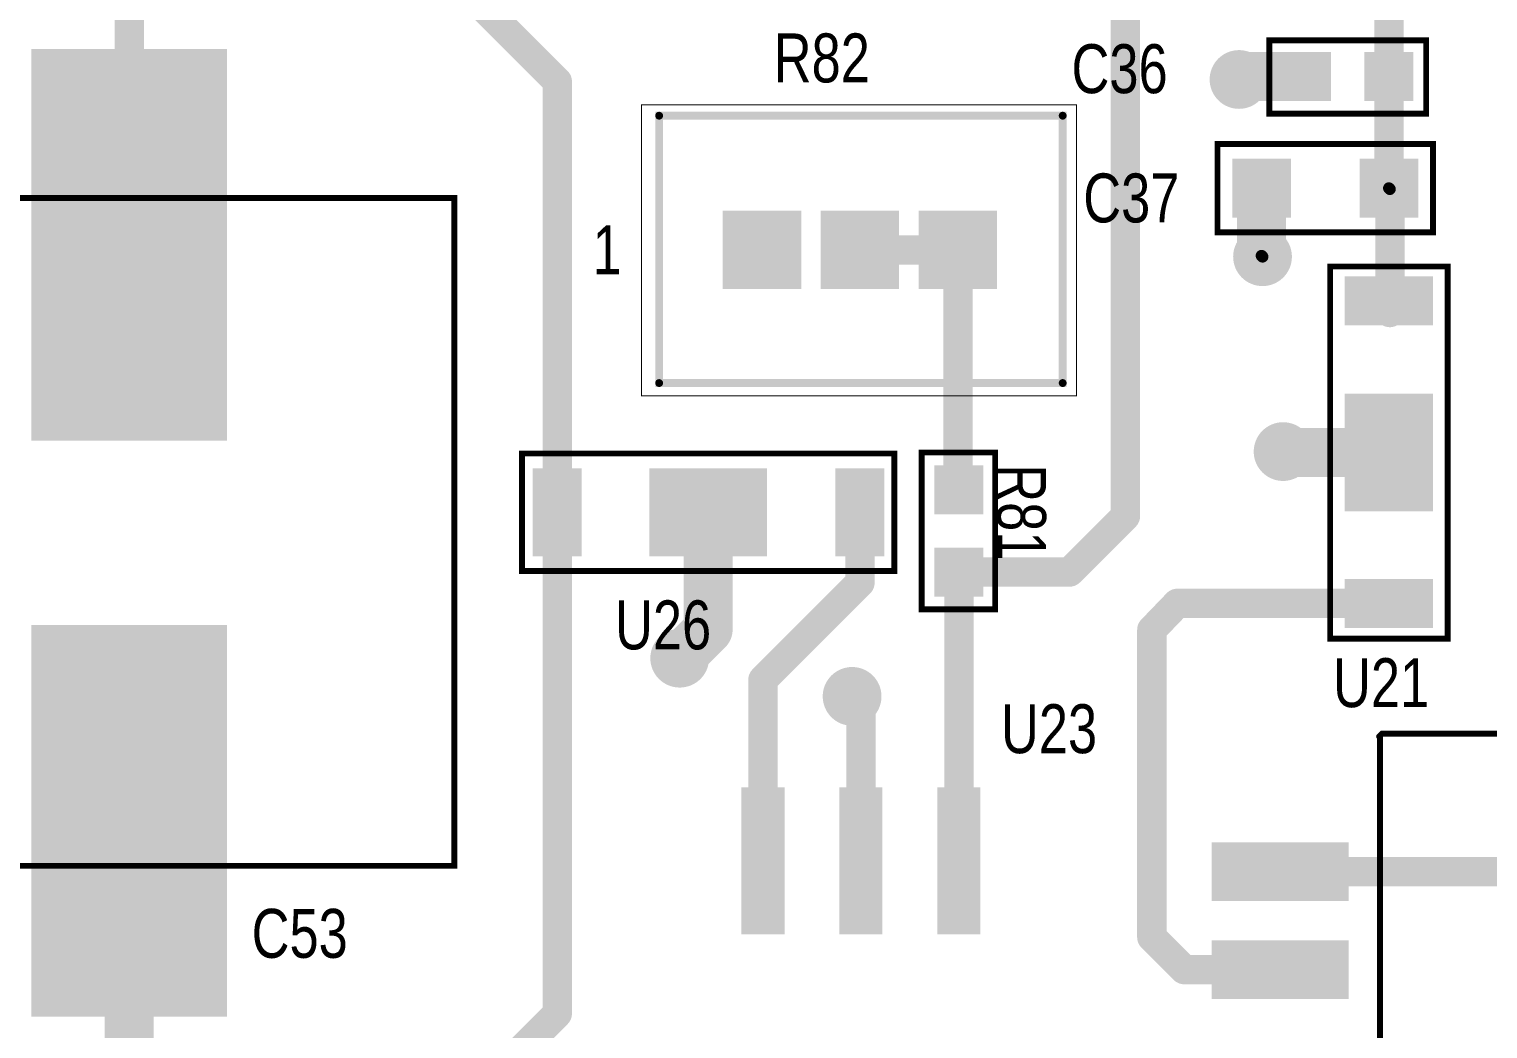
# Model space of a CAD drawing. Extents: x 0 to 8.76, y 0.02 to 4.83.
# Drawn here: x 1.787 to 3.276, y 1.19 to 2.21 of the extents above; entities that cross this region are included whole.
import ezdxf

# ---------------------------------------------------------------- set-up
doc = ezdxf.new("R2010")
doc.units = 0

msp = doc.modelspace()

# ---------------------------------------------------------------- linework, layer by layer
at = {"const_width": 0.001}
msp.add_lwpolyline([(2.412, 1.836), (2.856, 1.836), (2.856, 2.133), (2.412, 2.133), (2.412, 1.836)], close=True, dxfattribs=at)
at = {"const_width": 0.0005}
for points in [[(2.4118, 2.133, 1), (2.4122, 2.133, 1)], [(2.8558, 2.133, 1), (2.8562, 2.133, 1)], [(2.4118, 1.836, 1), (2.4122, 1.836, 1)], [(2.4118, 1.836, 1), (2.4122, 1.836, 1)], [(2.8558, 1.836, 1), (2.8562, 1.836, 1)]]:
    msp.add_lwpolyline(points, format="xyb", close=True, dxfattribs=at)
at = {"layer": 'DRL', "const_width": 0.02}
for points in [[(3.012, 2.159, 1), (3.032, 2.159, 1)], [(3.012, 2.159, 1), (3.032, 2.159, 1)], [(2.525, 1.985, 1), (2.545, 1.985, 1)], [(2.625, 1.985, 1), (2.645, 1.985, 1)], [(2.725, 1.985, 1), (2.745, 1.985, 1)], [(3.036, 1.978, 1), (3.056, 1.978, 1)], [(3.036, 1.978, 1), (3.056, 1.978, 1)], [(3.057, 1.779, 1), (3.077, 1.779, 1)], [(3.057, 1.779, 1), (3.077, 1.779, 1)], [(2.441, 1.568, 1), (2.461, 1.568, 1)], [(2.441, 1.568, 1), (2.461, 1.568, 1)], [(2.617, 1.529, 1), (2.637, 1.529, 1)]]:
    msp.add_lwpolyline(points, format="xyb", close=True, dxfattribs=at)
at = {"layer": 'FAB', "const_width": 0.02}
for points in [[(3.012, 2.159, 1), (3.032, 2.159, 1)], [(3.012, 2.159, 1), (3.032, 2.159, 1)], [(3.036, 1.978, 1), (3.056, 1.978, 1)], [(3.036, 1.978, 1), (3.056, 1.978, 1)], [(3.057, 1.779, 1), (3.077, 1.779, 1)], [(3.057, 1.779, 1), (3.077, 1.779, 1)], [(2.441, 1.568, 1), (2.461, 1.568, 1)], [(2.441, 1.568, 1), (2.461, 1.568, 1)], [(2.617, 1.529, 1), (2.637, 1.529, 1)]]:
    msp.add_lwpolyline(points, format="xyb", close=True, dxfattribs=at)
at = {"layer": 'GND', "const_width": 0.025}
for points in [[(3.01, 2.159, 1), (3.034, 2.159, 1)], [(3.01, 2.159, 1), (3.034, 2.159, 1)], [(3.034, 1.978, 1), (3.058, 1.978, 1)], [(3.034, 1.978, 1), (3.058, 1.978, 1)], [(3.055, 1.779, 1), (3.079, 1.779, 1)], [(3.055, 1.779, 1), (3.079, 1.779, 1)], [(2.439, 1.568, 1), (2.463, 1.568, 1)], [(2.439, 1.568, 1), (2.463, 1.568, 1)], [(2.615, 1.529, 1), (2.639, 1.529, 1)]]:
    msp.add_lwpolyline(points, format="xyb", close=True, dxfattribs=at)
at = {"layer": 'GND'}
for points in [[(2.505, 1.955), (2.565, 1.955), (2.505, 2.015), (2.565, 2.015)], [(2.605, 1.955), (2.665, 1.955), (2.605, 2.015), (2.665, 2.015)], [(2.705, 1.955), (2.765, 1.955), (2.705, 2.015), (2.765, 2.015)]]:
    msp.add_solid(points, dxfattribs=at)
at = {"layer": 'I10', "const_width": 0.025}
for points in [[(3.01, 2.159, 1), (3.034, 2.159, 1)], [(3.01, 2.159, 1), (3.034, 2.159, 1)], [(3.034, 1.978, 1), (3.058, 1.978, 1)], [(3.034, 1.978, 1), (3.058, 1.978, 1)], [(3.055, 1.779, 1), (3.079, 1.779, 1)], [(3.055, 1.779, 1), (3.079, 1.779, 1)], [(2.439, 1.568, 1), (2.463, 1.568, 1)], [(2.439, 1.568, 1), (2.463, 1.568, 1)], [(2.615, 1.529, 1), (2.639, 1.529, 1)]]:
    msp.add_lwpolyline(points, format="xyb", close=True, dxfattribs=at)
at = {"layer": 'I10'}
for points in [[(2.505, 1.955), (2.565, 1.955), (2.505, 2.015), (2.565, 2.015)], [(2.605, 1.955), (2.665, 1.955), (2.605, 2.015), (2.665, 2.015)], [(2.705, 1.955), (2.765, 1.955), (2.705, 2.015), (2.765, 2.015)]]:
    msp.add_solid(points, dxfattribs=at)
at = {"layer": 'I11', "const_width": 0.025}
for points in [[(3.01, 2.159, 1), (3.034, 2.159, 1)], [(3.01, 2.159, 1), (3.034, 2.159, 1)], [(3.034, 1.978, 1), (3.058, 1.978, 1)], [(3.034, 1.978, 1), (3.058, 1.978, 1)], [(3.055, 1.779, 1), (3.079, 1.779, 1)], [(3.055, 1.779, 1), (3.079, 1.779, 1)], [(2.439, 1.568, 1), (2.463, 1.568, 1)], [(2.439, 1.568, 1), (2.463, 1.568, 1)], [(2.615, 1.529, 1), (2.639, 1.529, 1)]]:
    msp.add_lwpolyline(points, format="xyb", close=True, dxfattribs=at)
at = {"layer": 'I11'}
for points in [[(2.505, 1.955), (2.565, 1.955), (2.505, 2.015), (2.565, 2.015)], [(2.605, 1.955), (2.665, 1.955), (2.605, 2.015), (2.665, 2.015)], [(2.705, 1.955), (2.765, 1.955), (2.705, 2.015), (2.765, 2.015)]]:
    msp.add_solid(points, dxfattribs=at)
at = {"layer": 'I12', "const_width": 0.025}
for points in [[(3.01, 2.159, 1), (3.034, 2.159, 1)], [(3.01, 2.159, 1), (3.034, 2.159, 1)], [(3.034, 1.978, 1), (3.058, 1.978, 1)], [(3.034, 1.978, 1), (3.058, 1.978, 1)], [(3.055, 1.779, 1), (3.079, 1.779, 1)], [(3.055, 1.779, 1), (3.079, 1.779, 1)], [(2.439, 1.568, 1), (2.463, 1.568, 1)], [(2.439, 1.568, 1), (2.463, 1.568, 1)], [(2.615, 1.529, 1), (2.639, 1.529, 1)]]:
    msp.add_lwpolyline(points, format="xyb", close=True, dxfattribs=at)
at = {"layer": 'I12'}
for points in [[(2.505, 1.955), (2.565, 1.955), (2.505, 2.015), (2.565, 2.015)], [(2.605, 1.955), (2.665, 1.955), (2.605, 2.015), (2.665, 2.015)], [(2.705, 1.955), (2.765, 1.955), (2.705, 2.015), (2.765, 2.015)]]:
    msp.add_solid(points, dxfattribs=at)
at = {"layer": 'IN3', "const_width": 0.025}
for points in [[(3.01, 2.159, 1), (3.034, 2.159, 1)], [(3.01, 2.159, 1), (3.034, 2.159, 1)], [(3.034, 1.978, 1), (3.058, 1.978, 1)], [(3.034, 1.978, 1), (3.058, 1.978, 1)], [(3.055, 1.779, 1), (3.079, 1.779, 1)], [(3.055, 1.779, 1), (3.079, 1.779, 1)], [(2.439, 1.568, 1), (2.463, 1.568, 1)], [(2.439, 1.568, 1), (2.463, 1.568, 1)], [(2.615, 1.529, 1), (2.639, 1.529, 1)]]:
    msp.add_lwpolyline(points, format="xyb", close=True, dxfattribs=at)
at = {"layer": 'IN3'}
for points in [[(2.505, 1.955), (2.565, 1.955), (2.505, 2.015), (2.565, 2.015)], [(2.605, 1.955), (2.665, 1.955), (2.605, 2.015), (2.665, 2.015)], [(2.705, 1.955), (2.765, 1.955), (2.705, 2.015), (2.765, 2.015)]]:
    msp.add_solid(points, dxfattribs=at)
at = {"layer": 'IN4', "const_width": 0.025}
for points in [[(3.01, 2.159, 1), (3.034, 2.159, 1)], [(3.01, 2.159, 1), (3.034, 2.159, 1)], [(3.034, 1.978, 1), (3.058, 1.978, 1)], [(3.034, 1.978, 1), (3.058, 1.978, 1)], [(3.055, 1.779, 1), (3.079, 1.779, 1)], [(3.055, 1.779, 1), (3.079, 1.779, 1)], [(2.439, 1.568, 1), (2.463, 1.568, 1)], [(2.439, 1.568, 1), (2.463, 1.568, 1)], [(2.615, 1.529, 1), (2.639, 1.529, 1)]]:
    msp.add_lwpolyline(points, format="xyb", close=True, dxfattribs=at)
at = {"layer": 'IN4'}
for points in [[(2.505, 1.955), (2.565, 1.955), (2.505, 2.015), (2.565, 2.015)], [(2.605, 1.955), (2.665, 1.955), (2.605, 2.015), (2.665, 2.015)], [(2.705, 1.955), (2.765, 1.955), (2.705, 2.015), (2.765, 2.015)]]:
    msp.add_solid(points, dxfattribs=at)
at = {"layer": 'IN5', "const_width": 0.025}
for points in [[(3.01, 2.159, 1), (3.034, 2.159, 1)], [(3.01, 2.159, 1), (3.034, 2.159, 1)], [(3.034, 1.978, 1), (3.058, 1.978, 1)], [(3.034, 1.978, 1), (3.058, 1.978, 1)], [(3.055, 1.779, 1), (3.079, 1.779, 1)], [(3.055, 1.779, 1), (3.079, 1.779, 1)], [(2.439, 1.568, 1), (2.463, 1.568, 1)], [(2.439, 1.568, 1), (2.463, 1.568, 1)], [(2.615, 1.529, 1), (2.639, 1.529, 1)]]:
    msp.add_lwpolyline(points, format="xyb", close=True, dxfattribs=at)
at = {"layer": 'IN5'}
for points in [[(2.505, 1.955), (2.565, 1.955), (2.505, 2.015), (2.565, 2.015)], [(2.605, 1.955), (2.665, 1.955), (2.605, 2.015), (2.665, 2.015)], [(2.705, 1.955), (2.765, 1.955), (2.705, 2.015), (2.765, 2.015)]]:
    msp.add_solid(points, dxfattribs=at)
at = {"layer": 'IN6', "const_width": 0.025}
for points in [[(3.01, 2.159, 1), (3.034, 2.159, 1)], [(3.01, 2.159, 1), (3.034, 2.159, 1)], [(3.034, 1.978, 1), (3.058, 1.978, 1)], [(3.034, 1.978, 1), (3.058, 1.978, 1)], [(3.055, 1.779, 1), (3.079, 1.779, 1)], [(3.055, 1.779, 1), (3.079, 1.779, 1)], [(2.439, 1.568, 1), (2.463, 1.568, 1)], [(2.439, 1.568, 1), (2.463, 1.568, 1)], [(2.615, 1.529, 1), (2.639, 1.529, 1)]]:
    msp.add_lwpolyline(points, format="xyb", close=True, dxfattribs=at)
at = {"layer": 'IN6'}
for points in [[(2.505, 1.955), (2.565, 1.955), (2.505, 2.015), (2.565, 2.015)], [(2.605, 1.955), (2.665, 1.955), (2.605, 2.015), (2.665, 2.015)], [(2.705, 1.955), (2.765, 1.955), (2.705, 2.015), (2.765, 2.015)]]:
    msp.add_solid(points, dxfattribs=at)
at = {"layer": 'IN7', "const_width": 0.025}
for points in [[(3.01, 2.159, 1), (3.034, 2.159, 1)], [(3.01, 2.159, 1), (3.034, 2.159, 1)], [(3.034, 1.978, 1), (3.058, 1.978, 1)], [(3.034, 1.978, 1), (3.058, 1.978, 1)], [(3.055, 1.779, 1), (3.079, 1.779, 1)], [(3.055, 1.779, 1), (3.079, 1.779, 1)], [(2.439, 1.568, 1), (2.463, 1.568, 1)], [(2.439, 1.568, 1), (2.463, 1.568, 1)], [(2.615, 1.529, 1), (2.639, 1.529, 1)]]:
    msp.add_lwpolyline(points, format="xyb", close=True, dxfattribs=at)
at = {"layer": 'IN7'}
for points in [[(2.505, 1.955), (2.565, 1.955), (2.505, 2.015), (2.565, 2.015)], [(2.605, 1.955), (2.665, 1.955), (2.605, 2.015), (2.665, 2.015)], [(2.705, 1.955), (2.765, 1.955), (2.705, 2.015), (2.765, 2.015)]]:
    msp.add_solid(points, dxfattribs=at)
at = {"layer": 'IN8', "const_width": 0.025}
for points in [[(3.01, 2.159, 1), (3.034, 2.159, 1)], [(3.01, 2.159, 1), (3.034, 2.159, 1)], [(3.034, 1.978, 1), (3.058, 1.978, 1)], [(3.034, 1.978, 1), (3.058, 1.978, 1)], [(3.055, 1.779, 1), (3.079, 1.779, 1)], [(3.055, 1.779, 1), (3.079, 1.779, 1)], [(2.439, 1.568, 1), (2.463, 1.568, 1)], [(2.439, 1.568, 1), (2.463, 1.568, 1)], [(2.615, 1.529, 1), (2.639, 1.529, 1)]]:
    msp.add_lwpolyline(points, format="xyb", close=True, dxfattribs=at)
at = {"layer": 'IN8'}
for points in [[(2.505, 1.955), (2.565, 1.955), (2.505, 2.015), (2.565, 2.015)], [(2.605, 1.955), (2.665, 1.955), (2.605, 2.015), (2.665, 2.015)], [(2.705, 1.955), (2.765, 1.955), (2.705, 2.015), (2.765, 2.015)]]:
    msp.add_solid(points, dxfattribs=at)
at = {"layer": 'IN9', "const_width": 0.025}
for points in [[(3.01, 2.159, 1), (3.034, 2.159, 1)], [(3.01, 2.159, 1), (3.034, 2.159, 1)], [(3.034, 1.978, 1), (3.058, 1.978, 1)], [(3.034, 1.978, 1), (3.058, 1.978, 1)], [(3.055, 1.779, 1), (3.079, 1.779, 1)], [(3.055, 1.779, 1), (3.079, 1.779, 1)], [(2.439, 1.568, 1), (2.463, 1.568, 1)], [(2.439, 1.568, 1), (2.463, 1.568, 1)], [(2.615, 1.529, 1), (2.639, 1.529, 1)]]:
    msp.add_lwpolyline(points, format="xyb", close=True, dxfattribs=at)
at = {"layer": 'IN9'}
for points in [[(2.505, 1.955), (2.565, 1.955), (2.505, 2.015), (2.565, 2.015)], [(2.605, 1.955), (2.665, 1.955), (2.605, 2.015), (2.665, 2.015)], [(2.705, 1.955), (2.765, 1.955), (2.705, 2.015), (2.765, 2.015)]]:
    msp.add_solid(points, dxfattribs=at)
at = {"layer": 'NOT', "const_width": 0.02}
for points in [[(3.012, 2.159, 1), (3.032, 2.159, 1)], [(3.012, 2.159, 1), (3.032, 2.159, 1)], [(3.036, 1.978, 1), (3.056, 1.978, 1)], [(3.036, 1.978, 1), (3.056, 1.978, 1)], [(3.057, 1.779, 1), (3.077, 1.779, 1)], [(3.057, 1.779, 1), (3.077, 1.779, 1)], [(2.441, 1.568, 1), (2.461, 1.568, 1)], [(2.441, 1.568, 1), (2.461, 1.568, 1)], [(2.617, 1.529, 1), (2.637, 1.529, 1)]]:
    msp.add_lwpolyline(points, format="xyb", close=True, dxfattribs=at)
at = {"layer": 'PWR', "const_width": 0.025}
for points in [[(3.01, 2.159, 1), (3.034, 2.159, 1)], [(3.01, 2.159, 1), (3.034, 2.159, 1)], [(3.034, 1.978, 1), (3.058, 1.978, 1)], [(3.034, 1.978, 1), (3.058, 1.978, 1)], [(3.055, 1.779, 1), (3.079, 1.779, 1)], [(3.055, 1.779, 1), (3.079, 1.779, 1)], [(2.439, 1.568, 1), (2.463, 1.568, 1)], [(2.439, 1.568, 1), (2.463, 1.568, 1)], [(2.615, 1.529, 1), (2.639, 1.529, 1)]]:
    msp.add_lwpolyline(points, format="xyb", close=True, dxfattribs=at)
at = {"layer": 'PWR'}
for points in [[(2.505, 1.955), (2.565, 1.955), (2.505, 2.015), (2.565, 2.015)], [(2.605, 1.955), (2.665, 1.955), (2.605, 2.015), (2.665, 2.015)], [(2.705, 1.955), (2.765, 1.955), (2.705, 2.015), (2.765, 2.015)]]:
    msp.add_solid(points, dxfattribs=at)
at = {"layer": 'SMT', "const_width": 0.03}
for points in [[(3.007, 2.159, 1), (3.037, 2.159, 1)], [(3.007, 2.159, 1), (3.037, 2.159, 1)], [(3.031, 1.978, 1), (3.061, 1.978, 1)], [(3.031, 1.978, 1), (3.061, 1.978, 1)], [(3.052, 1.779, 1), (3.082, 1.779, 1)], [(3.052, 1.779, 1), (3.082, 1.779, 1)], [(2.436, 1.568, 1), (2.466, 1.568, 1)], [(2.436, 1.568, 1), (2.466, 1.568, 1)], [(2.612, 1.529, 1), (2.642, 1.529, 1)]]:
    msp.add_lwpolyline(points, format="xyb", close=True, dxfattribs=at)
at = {"layer": 'SMT'}
for points in [[(1.789, 1.79), (1.989, 1.79), (1.789, 2.19), (1.989, 2.19)], [(3.066, 2.137), (3.116, 2.137), (3.066, 2.187), (3.116, 2.187)], [(3.15, 2.137), (3.2, 2.137), (3.15, 2.187), (3.2, 2.187)], [(3.015, 2.018), (3.075, 2.018), (3.015, 2.078), (3.075, 2.078)], [(3.145, 2.018), (3.205, 2.018), (3.145, 2.078), (3.205, 2.078)], [(2.495, 1.945), (2.575, 1.945), (2.495, 2.025), (2.575, 2.025)], [(2.595, 1.945), (2.675, 1.945), (2.595, 2.025), (2.675, 2.025)], [(2.695, 1.945), (2.775, 1.945), (2.695, 2.025), (2.775, 2.025)], [(3.13, 1.908), (3.22, 1.908), (3.13, 1.958), (3.22, 1.958)], [(3.13, 1.718), (3.22, 1.718), (3.13, 1.838), (3.22, 1.838)], [(2.301, 1.672), (2.351, 1.672), (2.301, 1.762), (2.351, 1.762)], [(2.42, 1.672), (2.54, 1.672), (2.42, 1.762), (2.54, 1.762)], [(2.61, 1.672), (2.66, 1.672), (2.61, 1.762), (2.66, 1.762)], [(2.711, 1.715), (2.761, 1.715), (2.711, 1.765), (2.761, 1.765)], [(2.711, 1.631), (2.761, 1.631), (2.711, 1.681), (2.761, 1.681)], [(3.13, 1.599), (3.22, 1.599), (3.13, 1.649), (3.22, 1.649)], [(1.789, 1.202), (1.989, 1.202), (1.789, 1.602), (1.989, 1.602)], [(2.514, 1.286), (2.558, 1.286), (2.514, 1.436), (2.558, 1.436)], [(2.614, 1.286), (2.658, 1.286), (2.614, 1.436), (2.658, 1.436)], [(2.714, 1.286), (2.758, 1.286), (2.714, 1.436), (2.758, 1.436)], [(2.994, 1.32), (3.134, 1.32), (2.994, 1.38), (3.134, 1.38)], [(2.994, 1.22), (3.134, 1.22), (2.994, 1.28), (3.134, 1.28)]]:
    msp.add_solid(points, dxfattribs=at)
at = {"layer": 'SPT'}
for points in [[(1.789, 1.79), (1.989, 1.79), (1.789, 2.19), (1.989, 2.19)], [(3.066, 2.137), (3.116, 2.137), (3.066, 2.187), (3.116, 2.187)], [(3.15, 2.137), (3.2, 2.137), (3.15, 2.187), (3.2, 2.187)], [(3.015, 2.018), (3.075, 2.018), (3.015, 2.078), (3.075, 2.078)], [(3.145, 2.018), (3.205, 2.018), (3.145, 2.078), (3.205, 2.078)], [(2.495, 1.945), (2.575, 1.945), (2.495, 2.025), (2.575, 2.025)], [(2.595, 1.945), (2.675, 1.945), (2.595, 2.025), (2.675, 2.025)], [(2.695, 1.945), (2.775, 1.945), (2.695, 2.025), (2.775, 2.025)], [(3.13, 1.908), (3.22, 1.908), (3.13, 1.958), (3.22, 1.958)], [(3.13, 1.718), (3.22, 1.718), (3.13, 1.838), (3.22, 1.838)], [(2.301, 1.672), (2.351, 1.672), (2.301, 1.762), (2.351, 1.762)], [(2.42, 1.672), (2.54, 1.672), (2.42, 1.762), (2.54, 1.762)], [(2.61, 1.672), (2.66, 1.672), (2.61, 1.762), (2.66, 1.762)], [(2.711, 1.715), (2.761, 1.715), (2.711, 1.765), (2.761, 1.765)], [(2.711, 1.631), (2.761, 1.631), (2.711, 1.681), (2.761, 1.681)], [(3.13, 1.599), (3.22, 1.599), (3.13, 1.649), (3.22, 1.649)], [(1.789, 1.202), (1.989, 1.202), (1.789, 1.602), (1.989, 1.602)], [(2.514, 1.286), (2.558, 1.286), (2.514, 1.436), (2.558, 1.436)], [(2.614, 1.286), (2.658, 1.286), (2.614, 1.436), (2.658, 1.436)], [(2.714, 1.286), (2.758, 1.286), (2.714, 1.436), (2.758, 1.436)], [(2.994, 1.32), (3.134, 1.32), (2.994, 1.38), (3.134, 1.38)], [(2.994, 1.22), (3.134, 1.22), (2.994, 1.28), (3.134, 1.28)]]:
    msp.add_solid(points, dxfattribs=at)
at = {"layer": 'SST'}
for points, const_width in [([(3.213, 2.124), (3.053, 2.124), (3.053, 2.124), (3.053, 2.199), (3.213, 2.199), (3.213, 2.124)], 0.006), ([(2.842, 1.849), (2.43, 1.849), (2.43, 2.122), (2.842, 2.122), (2.842, 1.849)], 0.008), ([(3.22, 2.003), (3.22, 2.093), (3.22, 2.093), (3, 2.093), (3, 2.003), (3.22, 2.003)], 0.006), ([(1.662, 2.038), (1.54, 2.038), (1.54, 1.356), (2.221, 1.356), (2.221, 2.038), (1.662, 2.038)], 0.006), ([(2.773, 1.778), (2.773, 1.618), (2.773, 1.618), (2.698, 1.618), (2.698, 1.778), (2.773, 1.778)], 0.006)]:
    msp.add_lwpolyline(points, close=True, dxfattribs=dict(at, const_width=const_width))
for points, const_width in [([(3.0515, 2.199, 1), (3.0545, 2.199, 1)], 0.003), ([(3.2115, 2.199, 1), (3.2145, 2.199, 1)], 0.003), ([(2.428, 2.122, 1), (2.432, 2.122, 1)], 0.004), ([(2.84, 2.122, 1), (2.844, 2.122, 1)], 0.004), ([(3.0515, 2.124, 1), (3.0545, 2.124, 1)], 0.003), ([(3.0515, 2.124, 1), (3.0545, 2.124, 1)], 0.003), ([(3.2115, 2.124, 1), (3.2145, 2.124, 1)], 0.003), ([(3.2115, 2.124, 1), (3.2145, 2.124, 1)], 0.003), ([(2.9985, 2.093, 1), (3.0015, 2.093, 1)], 0.003), ([(3.2185, 2.093, 1), (3.2215, 2.093, 1)], 0.003), ([(3.2185, 2.093, 1), (3.2215, 2.093, 1)], 0.003), ([(2.2195, 2.038, 1), (2.2225, 2.038, 1)], 0.003), ([(2.9985, 2.003, 1), (3.0015, 2.003, 1)], 0.003), ([(3.2185, 2.003, 1), (3.2215, 2.003, 1)], 0.003), ([(3.2185, 2.003, 1), (3.2215, 2.003, 1)], 0.003), ([(3.1135, 1.968, 1), (3.1165, 1.968, 1)], 0.003), ([(3.2335, 1.968, 1), (3.2365, 1.968, 1)], 0.003), ([(2.428, 1.849, 1), (2.432, 1.849, 1)], 0.004), ([(2.84, 1.849, 1), (2.844, 1.849, 1)], 0.004), ([(2.84, 1.849, 1), (2.844, 1.849, 1)], 0.004), ([(2.2885, 1.777, 1), (2.2915, 1.777, 1)], 0.003), ([(2.3285, 1.777, 1), (2.3315, 1.777, 1)], 0.003), ([(2.3485, 1.777, 1), (2.3515, 1.777, 1)], 0.003), ([(2.6685, 1.777, 1), (2.6715, 1.777, 1)], 0.003), ([(2.6965, 1.778, 1), (2.6995, 1.778, 1)], 0.003), ([(2.7715, 1.778, 1), (2.7745, 1.778, 1)], 0.003), ([(2.7715, 1.778, 1), (2.7745, 1.778, 1)], 0.003), ([(2.2885, 1.657, 1), (2.2915, 1.657, 1)], 0.003), ([(2.6685, 1.657, 1), (2.6715, 1.657, 1)], 0.003), ([(3.1135, 1.648, 1), (3.1165, 1.648, 1)], 0.003), ([(3.1135, 1.628, 1), (3.1165, 1.628, 1)], 0.003), ([(2.6965, 1.618, 1), (2.6995, 1.618, 1)], 0.003), ([(2.7715, 1.618, 1), (2.7745, 1.618, 1)], 0.003), ([(2.7715, 1.618, 1), (2.7745, 1.618, 1)], 0.003), ([(3.1135, 1.588, 1), (3.1165, 1.588, 1)], 0.003), ([(3.2335, 1.588, 1), (3.2365, 1.588, 1)], 0.003), ([(3.1635, 1.488, 1), (3.1665, 1.488, 1)], 0.003), ([(3.1645, 1.489, 1), (3.1675, 1.489, 1)], 0.003), ([(3.1665, 1.491, 1), (3.1695, 1.491, 1)], 0.003), ([(2.2195, 1.356, 1), (2.2225, 1.356, 1)], 0.003)]:
    msp.add_lwpolyline(points, format="xyb", close=True, dxfattribs=dict(at, const_width=const_width))
at = {"layer": 'SST', "const_width": 0.006}
for points in [[(3.115, 1.628), (3.115, 1.968), (3.235, 1.968), (3.235, 1.588), (3.115, 1.588), (3.115, 1.648)], [(2.33, 1.777), (2.67, 1.777), (2.67, 1.657), (2.29, 1.657), (2.29, 1.777), (2.35, 1.777)], [(3.166, 1.489), (3.166, 0.507), (3.648, 0.507), (3.648, 1.491), (3.168, 1.491), (3.165, 1.488)]]:
    msp.add_lwpolyline(points, dxfattribs=at)
at = {"layer": 'TOP'}
for points, const_width in [([(2.906, 2.409), (2.906, 1.713)], 0.03), ([(3.175, 2.162), (3.175, 2.297)], 0.03), ([(2.326, 2.157), (2.215, 2.268)], 0.03), ([(1.889, 2.229), (1.889, 1.99)], 0.03), ([(3.022, 2.16), (3.023, 2.162)], 0.05), ([(3.022, 2.16), (3.023, 2.162)], 0.05), ([(3.022, 2.159), (3.022, 2.16)], 0.05), ([(3.022, 2.159), (3.022, 2.16)], 0.05), ([(3.023, 2.162), (3.091, 2.162)], 0.05), ([(3.023, 2.162), (3.091, 2.162)], 0.05), ([(3.175, 2.048), (3.175, 2.162)], 0.03), ([(2.326, 1.717), (2.326, 2.157)], 0.03), ([(3.045, 2.048), (3.045, 1.979)], 0.05), ([(3.045, 1.979), (3.045, 2.048)], 0.05), ([(3.176, 2.047), (3.176, 1.921)], 0.03), ([(3.175, 2.048), (3.176, 2.047)], 0.012), ([(2.635, 1.985), (2.735, 1.985)], 0.03), ([(2.735, 1.741), (2.735, 1.985)], 0.03), ([(3.045, 1.979), (3.046, 1.978)], 0.012), ([(3.046, 1.978), (3.045, 1.979)], 0.012), ([(3.175, 1.922), (3.175, 1.933)], 0.03), ([(3.176, 1.921), (3.175, 1.922)], 0.03), ([(3.074, 1.779), (3.067, 1.779)], 0.05), ([(3.067, 1.779), (3.074, 1.779)], 0.05), ([(3.075, 1.778), (3.074, 1.779)], 0.05), ([(3.074, 1.779), (3.075, 1.778)], 0.05), ([(3.175, 1.778), (3.075, 1.778)], 0.05), ([(3.075, 1.778), (3.175, 1.778)], 0.05), ([(2.736, 1.74), (2.735, 1.741)], 0.03), ([(2.326, 1.717), (2.326, 1.205)], 0.03), ([(2.48, 1.597), (2.48, 1.717)], 0.05), ([(2.48, 1.717), (2.48, 1.597)], 0.05), ([(2.635, 1.717), (2.635, 1.645)], 0.03), ([(2.906, 1.713), (2.849, 1.656)], 0.03), ([(2.736, 1.361), (2.736, 1.656)], 0.03), ([(2.849, 1.656), (2.736, 1.656)], 0.03), ([(2.635, 1.645), (2.536, 1.546)], 0.03), ([(2.933, 1.597), (2.959, 1.624)], 0.03), ([(2.959, 1.624), (3.175, 1.624)], 0.03), ([(2.451, 1.568), (2.48, 1.597)], 0.05), ([(2.48, 1.597), (2.451, 1.568)], 0.05), ([(2.933, 1.283), (2.933, 1.597)], 0.03), ([(2.536, 1.546), (2.536, 1.361)], 0.03), ([(2.627, 1.529), (2.627, 1.524)], 0.03), ([(2.627, 1.524), (2.636, 1.515)], 0.03), ([(2.636, 1.515), (2.636, 1.361)], 0.03), ([(1.889, 1.402), (1.889, 1.157)], 0.05), ([(3.469, 1.35), (3.064, 1.35)], 0.03), ([(2.966, 1.25), (2.933, 1.283)], 0.03), ([(3.064, 1.25), (2.966, 1.25)], 0.03), ([(2.326, 1.205), (2.19, 1.069)], 0.03)]:
    msp.add_lwpolyline(points, dxfattribs=dict(at, const_width=const_width))
for points, const_width in [([(3.0095, 2.16, 1), (3.0345, 2.16, 1)], 0.025), ([(3.0095, 2.16, 1), (3.0345, 2.16, 1)], 0.025), ([(3.0095, 2.16, 1), (3.0345, 2.16, 1)], 0.025), ([(3.0095, 2.16, 1), (3.0345, 2.16, 1)], 0.025), ([(3.0095, 2.159, 1), (3.0345, 2.159, 1)], 0.025), ([(3.0095, 2.159, 1), (3.0345, 2.159, 1)], 0.025), ([(3.01, 2.159, 1), (3.034, 2.159, 1)], 0.025), ([(3.01, 2.159, 1), (3.034, 2.159, 1)], 0.025), ([(3.0105, 2.162, 1), (3.0355, 2.162, 1)], 0.025), ([(3.0105, 2.162, 1), (3.0355, 2.162, 1)], 0.025), ([(3.0105, 2.162, 1), (3.0355, 2.162, 1)], 0.025), ([(3.0105, 2.162, 1), (3.0355, 2.162, 1)], 0.025), ([(3.0785, 2.162, 1), (3.1035, 2.162, 1)], 0.025), ([(3.0785, 2.162, 1), (3.1035, 2.162, 1)], 0.025), ([(3.1675, 2.162, 1), (3.1825, 2.162, 1)], 0.015), ([(3.1675, 2.162, 1), (3.1825, 2.162, 1)], 0.015), ([(2.3185, 2.157, 1), (2.3335, 2.157, 1)], 0.015), ([(2.3185, 2.157, 1), (2.3335, 2.157, 1)], 0.015), ([(3.0325, 2.048, 1), (3.0575, 2.048, 1)], 0.025), ([(3.0325, 2.048, 1), (3.0575, 2.048, 1)], 0.025), ([(3.1675, 2.048, 1), (3.1825, 2.048, 1)], 0.015), ([(3.1685, 2.047, 1), (3.1835, 2.047, 1)], 0.015), ([(3.172, 2.048, 1), (3.178, 2.048, 1)], 0.006), ([(3.173, 2.047, 1), (3.179, 2.047, 1)], 0.006), ([(1.8815, 1.99, 1), (1.8965, 1.99, 1)], 0.015), ([(2.6275, 1.985, 1), (2.6425, 1.985, 1)], 0.015), ([(2.7275, 1.985, 1), (2.7425, 1.985, 1)], 0.015), ([(2.7275, 1.985, 1), (2.7425, 1.985, 1)], 0.015), ([(3.0325, 1.979, 1), (3.0575, 1.979, 1)], 0.025), ([(3.0325, 1.979, 1), (3.0575, 1.979, 1)], 0.025), ([(3.034, 1.978, 1), (3.058, 1.978, 1)], 0.025), ([(3.034, 1.978, 1), (3.058, 1.978, 1)], 0.025), ([(3.042, 1.979, 1), (3.048, 1.979, 1)], 0.006), ([(3.042, 1.979, 1), (3.048, 1.979, 1)], 0.006), ([(3.043, 1.978, 1), (3.049, 1.978, 1)], 0.006), ([(3.043, 1.978, 1), (3.049, 1.978, 1)], 0.006), ([(3.1675, 1.933, 1), (3.1825, 1.933, 1)], 0.015), ([(3.1675, 1.922, 1), (3.1825, 1.922, 1)], 0.015), ([(3.1675, 1.922, 1), (3.1825, 1.922, 1)], 0.015), ([(3.1685, 1.921, 1), (3.1835, 1.921, 1)], 0.015), ([(3.1685, 1.921, 1), (3.1835, 1.921, 1)], 0.015), ([(3.0545, 1.779, 1), (3.0795, 1.779, 1)], 0.025), ([(3.0545, 1.779, 1), (3.0795, 1.779, 1)], 0.025), ([(3.055, 1.779, 1), (3.079, 1.779, 1)], 0.025), ([(3.055, 1.779, 1), (3.079, 1.779, 1)], 0.025), ([(3.0615, 1.779, 1), (3.0865, 1.779, 1)], 0.025), ([(3.0615, 1.779, 1), (3.0865, 1.779, 1)], 0.025), ([(3.0615, 1.779, 1), (3.0865, 1.779, 1)], 0.025), ([(3.0615, 1.779, 1), (3.0865, 1.779, 1)], 0.025), ([(3.0625, 1.778, 1), (3.0875, 1.778, 1)], 0.025), ([(3.0625, 1.778, 1), (3.0875, 1.778, 1)], 0.025), ([(3.0625, 1.778, 1), (3.0875, 1.778, 1)], 0.025), ([(3.0625, 1.778, 1), (3.0875, 1.778, 1)], 0.025), ([(3.1625, 1.778, 1), (3.1875, 1.778, 1)], 0.025), ([(3.1625, 1.778, 1), (3.1875, 1.778, 1)], 0.025), ([(2.7275, 1.741, 1), (2.7425, 1.741, 1)], 0.015), ([(2.7275, 1.741, 1), (2.7425, 1.741, 1)], 0.015), ([(2.7285, 1.74, 1), (2.7435, 1.74, 1)], 0.015), ([(2.3185, 1.717, 1), (2.3335, 1.717, 1)], 0.015), ([(2.3185, 1.717, 1), (2.3335, 1.717, 1)], 0.015), ([(2.4675, 1.717, 1), (2.4925, 1.717, 1)], 0.025), ([(2.4675, 1.717, 1), (2.4925, 1.717, 1)], 0.025), ([(2.6275, 1.717, 1), (2.6425, 1.717, 1)], 0.015), ([(2.8985, 1.713, 1), (2.9135, 1.713, 1)], 0.015), ([(2.8985, 1.713, 1), (2.9135, 1.713, 1)], 0.015), ([(2.7285, 1.656, 1), (2.7435, 1.656, 1)], 0.015), ([(2.7285, 1.656, 1), (2.7435, 1.656, 1)], 0.015), ([(2.8415, 1.656, 1), (2.8565, 1.656, 1)], 0.015), ([(2.8415, 1.656, 1), (2.8565, 1.656, 1)], 0.015), ([(2.6275, 1.645, 1), (2.6425, 1.645, 1)], 0.015), ([(2.6275, 1.645, 1), (2.6425, 1.645, 1)], 0.015), ([(2.9515, 1.624, 1), (2.9665, 1.624, 1)], 0.015), ([(2.9515, 1.624, 1), (2.9665, 1.624, 1)], 0.015), ([(3.1675, 1.624, 1), (3.1825, 1.624, 1)], 0.015), ([(2.4675, 1.597, 1), (2.4925, 1.597, 1)], 0.025), ([(2.4675, 1.597, 1), (2.4925, 1.597, 1)], 0.025), ([(2.4675, 1.597, 1), (2.4925, 1.597, 1)], 0.025), ([(2.4675, 1.597, 1), (2.4925, 1.597, 1)], 0.025), ([(2.9255, 1.597, 1), (2.9405, 1.597, 1)], 0.015), ([(2.9255, 1.597, 1), (2.9405, 1.597, 1)], 0.015), ([(2.4385, 1.568, 1), (2.4635, 1.568, 1)], 0.025), ([(2.4385, 1.568, 1), (2.4635, 1.568, 1)], 0.025), ([(2.439, 1.568, 1), (2.463, 1.568, 1)], 0.025), ([(2.439, 1.568, 1), (2.463, 1.568, 1)], 0.025), ([(2.5285, 1.546, 1), (2.5435, 1.546, 1)], 0.015), ([(2.5285, 1.546, 1), (2.5435, 1.546, 1)], 0.015), ([(2.615, 1.529, 1), (2.639, 1.529, 1)], 0.025), ([(2.6195, 1.529, 1), (2.6345, 1.529, 1)], 0.015), ([(2.6195, 1.524, 1), (2.6345, 1.524, 1)], 0.015), ([(2.6195, 1.524, 1), (2.6345, 1.524, 1)], 0.015), ([(2.6285, 1.515, 1), (2.6435, 1.515, 1)], 0.015), ([(2.6285, 1.515, 1), (2.6435, 1.515, 1)], 0.015), ([(1.8765, 1.402, 1), (1.9015, 1.402, 1)], 0.025), ([(2.5285, 1.361, 1), (2.5435, 1.361, 1)], 0.015), ([(2.6285, 1.361, 1), (2.6435, 1.361, 1)], 0.015), ([(2.7285, 1.361, 1), (2.7435, 1.361, 1)], 0.015), ([(3.0565, 1.35, 1), (3.0715, 1.35, 1)], 0.015), ([(2.9255, 1.283, 1), (2.9405, 1.283, 1)], 0.015), ([(2.9255, 1.283, 1), (2.9405, 1.283, 1)], 0.015), ([(2.9585, 1.25, 1), (2.9735, 1.25, 1)], 0.015), ([(2.9585, 1.25, 1), (2.9735, 1.25, 1)], 0.015), ([(3.0565, 1.25, 1), (3.0715, 1.25, 1)], 0.015), ([(2.3185, 1.205, 1), (2.3335, 1.205, 1)], 0.015), ([(2.3185, 1.205, 1), (2.3335, 1.205, 1)], 0.015)]:
    msp.add_lwpolyline(points, format="xyb", close=True, dxfattribs=dict(at, const_width=const_width))
for points in [[(1.789, 1.79), (1.989, 1.79), (1.789, 2.19), (1.989, 2.19)], [(3.066, 2.137), (3.116, 2.137), (3.066, 2.187), (3.116, 2.187)], [(3.15, 2.137), (3.2, 2.137), (3.15, 2.187), (3.2, 2.187)], [(3.015, 2.018), (3.075, 2.018), (3.015, 2.078), (3.075, 2.078)], [(3.145, 2.018), (3.205, 2.018), (3.145, 2.078), (3.205, 2.078)], [(2.505, 1.955), (2.565, 1.955), (2.505, 2.015), (2.565, 2.015)], [(2.605, 1.955), (2.665, 1.955), (2.605, 2.015), (2.665, 2.015)], [(2.705, 1.955), (2.765, 1.955), (2.705, 2.015), (2.765, 2.015)], [(3.13, 1.908), (3.22, 1.908), (3.13, 1.958), (3.22, 1.958)], [(3.13, 1.718), (3.22, 1.718), (3.13, 1.838), (3.22, 1.838)], [(2.301, 1.672), (2.351, 1.672), (2.301, 1.762), (2.351, 1.762)], [(2.42, 1.672), (2.54, 1.672), (2.42, 1.762), (2.54, 1.762)], [(2.61, 1.672), (2.66, 1.672), (2.61, 1.762), (2.66, 1.762)], [(2.711, 1.715), (2.761, 1.715), (2.711, 1.765), (2.761, 1.765)], [(2.711, 1.631), (2.761, 1.631), (2.711, 1.681), (2.761, 1.681)], [(3.13, 1.599), (3.22, 1.599), (3.13, 1.649), (3.22, 1.649)], [(1.789, 1.202), (1.989, 1.202), (1.789, 1.602), (1.989, 1.602)], [(2.514, 1.286), (2.558, 1.286), (2.514, 1.436), (2.558, 1.436)], [(2.614, 1.286), (2.658, 1.286), (2.614, 1.436), (2.658, 1.436)], [(2.714, 1.286), (2.758, 1.286), (2.714, 1.436), (2.758, 1.436)], [(2.994, 1.32), (3.134, 1.32), (2.994, 1.38), (3.134, 1.38)], [(2.994, 1.22), (3.134, 1.22), (2.994, 1.28), (3.134, 1.28)]]:
    msp.add_solid(points, dxfattribs=at)

# ---------------------------------------------------------------- texts
at = {"layer": 'SST', "width": 0.8}
for s, p in [('R82', (2.547, 2.156)), ('C36', (2.851, 2.145)), ('C37', (2.863, 2.013)), ('1', (2.362, 1.96)), ('U26', (2.385, 1.577)), ('C53', (2.014, 1.262))]:
    msp.add_text(s, height=0.05, dxfattribs=at).set_placement(p)
for s, rotation, p in [('R81', 270, (2.775, 1.766)), ('U21', 360, (3.118, 1.518)), ('U23', 360, (2.779, 1.471))]:
    msp.add_text(s, height=0.05, rotation=rotation, dxfattribs=at).set_placement(p)

doc.saveas('drawing.dxf')
